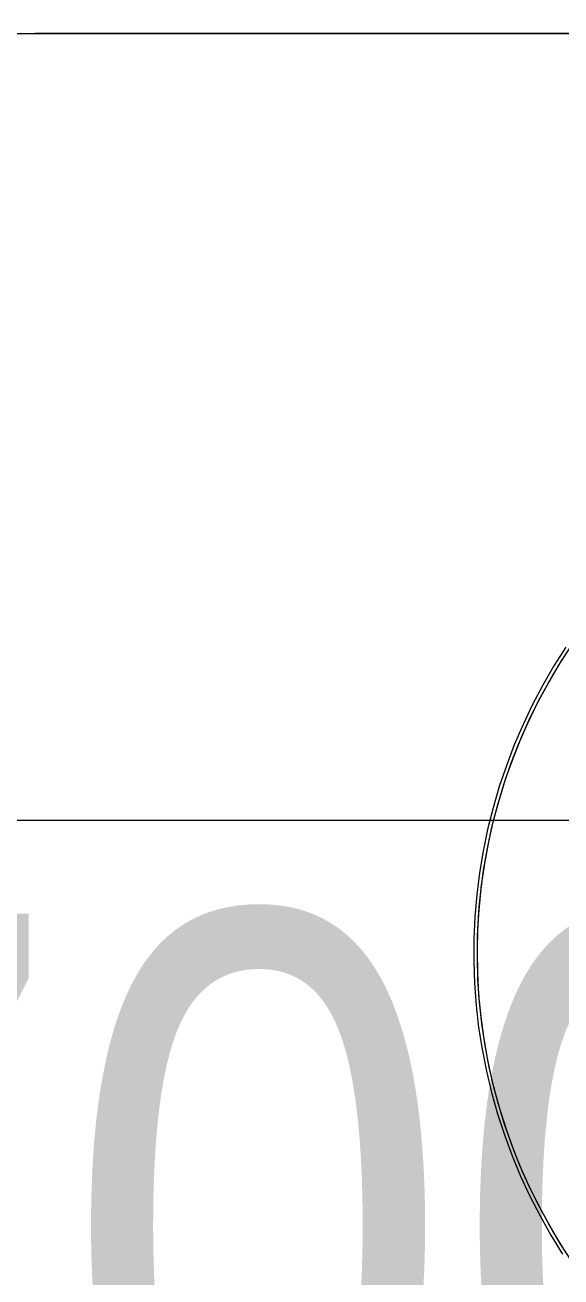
# Model space of a CAD drawing. Header units: millimetres. Extents: x -22227 to 20164, y 15335 to 61747.
# Drawn here: x -8363 to -8072, y 59271 to 59951 of the extents above; entities that cross this region are included whole.
import ezdxf

# ---------------------------------------------------------------- set-up
doc = ezdxf.new("R2010")
doc.units = ezdxf.units.MM
for name, color, linetype, lineweight in [('A-ANNO-DIMS', 7, 'Continuous', 9), ('A-ANNO-DIMS-170', 7, 'Continuous', 9), ('M-EQPM', 7, 'Continuous', 5)]:
    doc.layers.add(name, color=color, linetype=linetype, lineweight=lineweight)
doc.styles.add('Arial_2', font='arial.ttf', dxfattribs={"width": 0.8, "height": 340})
doc.dimstyles.new('AK_DIM_2_0_Arial', dxfattribs={"dimscale": 304.8, "dimtxt": 346.888196, "dimasz": 0.278871, "dimexe": 0.557743, "dimexo": 0.557743, "dimgap": 0.055774, "dimtad": 1, "dimdec": 0, "dimzin": 0, "dimdsep": 46, "dimtxsty": 'Arial_2', "dimblk1": 'OBLIQUE', "dimblk2": 'OBLIQUE', "dimsah": 1, "dimcen": 0.09, "dimadec": 0, "dimazin": 0, "dimtfac": 1, "dimtdec": 4, "dimtix": 1, "dimtmove": 0, "dimatfit": 3, "dimfxl": 1, "dimtvp": 1, "dimtolj": 1, "dimtzin": 0, "dimarcsym": 2})

# ---------------------------------------------------------------- blocks, each defined once
blk = doc.blocks.new('DanNong_VRV_1 QUẠT - OD-A-12_1-2147179-MẶT BẰNG BỐ TRÍ THIẾT BỊ')
at = {"layer": 'M-EQPM'}
for p, q in [((-525, 688.22), (655, 688.22)), ((-525, 688.22), (655, 688.22)), ((-516.43, 688.22), (655, 688.22)), ((-486.87, 688.22), (616.87, 688.22)), ((-486.87, 688.22), (585, 688.22)), ((616.87, 688.22), (-486.87, 688.22)), ((616.87, 688.22), (-486.87, 688.22)), ((616.87, 688.22), (-486.87, 688.22)), ((616.87, 688.22), (-486.87, 688.22)), ((616.87, 688.22), (-486.87, 688.22)), ((616.87, 688.22), (-486.87, 688.22)), ((616.87, 688.22), (-486.87, 688.22)), ((616.87, 688.22), (-486.87, 688.22)), ((616.87, 688.22), (-486.87, 688.22)), ((616.87, 688.22), (-486.87, 688.22)), ((-328.5, 688.22), (515.5, 688.22))]:
    blk.add_line(p, q, dxfattribs=at)
at = {"layer": 'M-EQPM', "flags": 128}
for points in [[(-198.38, 354.53), (-204.83, 344.37), (-210.87, 333.95), (-216.49, 323.3), (-221.67, 312.44), (-226.42, 301.38), (-230.72, 290.13), (-234.57, 278.73), (-237.96, 267.17), (-240.89, 255.49), (-243.34, 243.71), (-245.32, 231.83), (-246.83, 219.89), (-247.86, 207.89), (-248.4, 195.87), (-248.47, 183.83), (-248.05, 171.8), (-247.15, 159.79), (-245.78, 147.83), (-243.92, 135.93), (-241.6, 124.12), (-238.8, 112.41), (-235.53, 100.82), (-231.81, 89.38), (-227.63, 78.09), (-223, 66.97), (-217.93, 56.05), (-212.43, 45.34), (-206.5, 34.86), (-200.16, 24.63)], [(-198.38, 354.53), (-204.83, 344.37), (-210.87, 333.95), (-216.49, 323.3), (-221.67, 312.44), (-226.42, 301.38), (-230.72, 290.13), (-234.57, 278.73), (-237.96, 267.17), (-240.89, 255.49), (-243.34, 243.71), (-245.32, 231.83), (-246.83, 219.89), (-247.86, 207.89), (-248.4, 195.87), (-248.47, 183.83), (-248.05, 171.8), (-247.15, 159.79), (-245.78, 147.83), (-243.92, 135.93), (-241.6, 124.12), (-238.8, 112.41), (-235.53, 100.82), (-231.81, 89.38), (-227.63, 78.09), (-223, 66.97), (-217.93, 56.05), (-212.43, 45.34), (-206.5, 34.86), (-200.16, 24.63)], [(-198.38, 354.53), (-204.83, 344.37), (-210.87, 333.95), (-216.49, 323.3), (-221.67, 312.44), (-226.42, 301.38), (-230.72, 290.13), (-234.57, 278.73), (-237.96, 267.17), (-240.89, 255.49), (-243.34, 243.71), (-245.32, 231.83), (-246.83, 219.89), (-247.86, 207.89), (-248.4, 195.87), (-248.47, 183.83), (-248.05, 171.8), (-247.15, 159.79), (-245.78, 147.83), (-243.92, 135.93), (-241.6, 124.12), (-238.8, 112.41), (-235.53, 100.82), (-231.81, 89.38), (-227.63, 78.09), (-223, 66.97), (-217.93, 56.05), (-212.43, 45.34), (-206.5, 34.86), (-200.16, 24.63)], [(-194.92, 20.33), (-201.43, 30.36), (-207.54, 40.64), (-213.23, 51.16), (-218.5, 61.9), (-223.34, 72.84), (-227.73, 83.96), (-231.68, 95.25), (-235.17, 106.69), (-238.2, 118.26), (-240.76, 129.94), (-242.86, 141.71), (-244.48, 153.56), (-245.63, 165.46), (-246.3, 177.4), (-246.5, 189.36), (-246.21, 201.32), (-245.45, 213.25), (-244.21, 225.15), (-242.5, 236.98), (-240.31, 248.74), (-237.66, 260.4), (-234.54, 271.95), (-230.96, 283.36), (-226.93, 294.62), (-222.45, 305.71), (-217.53, 316.61), (-212.18, 327.3), (-206.41, 337.78), (-200.22, 348.01)], [(-194.92, 20.33), (-201.43, 30.36), (-207.54, 40.64), (-213.23, 51.16), (-218.5, 61.9), (-223.34, 72.84), (-227.73, 83.96), (-231.68, 95.25), (-235.17, 106.69), (-238.2, 118.26), (-240.76, 129.94), (-242.86, 141.71), (-244.48, 153.56), (-245.63, 165.46), (-246.3, 177.4), (-246.5, 189.36), (-246.21, 201.32), (-245.45, 213.25), (-244.21, 225.15), (-242.5, 236.98), (-240.31, 248.74), (-237.66, 260.4), (-234.54, 271.95), (-230.96, 283.36), (-226.93, 294.62), (-222.45, 305.71), (-217.53, 316.61), (-212.18, 327.3), (-206.41, 337.78), (-200.22, 348.01)], [(-199.44, 27.21), (-205.68, 37.41), (-211.5, 47.86), (-216.91, 58.52), (-221.88, 69.4), (-226.41, 80.47), (-230.49, 91.71), (-234.13, 103.1), (-237.3, 114.63), (-240.01, 126.28), (-242.26, 138.03), (-244.03, 149.85), (-245.33, 161.74), (-246.15, 173.67), (-246.49, 185.63), (-246.35, 197.59), (-245.74, 209.53), (-244.65, 221.44), (-243.08, 233.3), (-241.04, 245.08), (-238.54, 256.77), (-235.56, 268.36), (-232.13, 279.81), (-228.24, 291.12), (-223.9, 302.27), (-219.12, 313.23), (-213.9, 323.99), (-208.26, 334.53), (-202.2, 344.84), (-195.73, 354.9)]]:
    blk.add_lwpolyline(points, dxfattribs=at)
blk = doc.blocks.new('DanNong_VRV_1 QUẠT - OD-A-12_1-V175-MẶT BẰNG BỐ TRÍ THIẾT BỊ')
at = {"layer": 'M-EQPM'}
for p, q in [((-525, 688.22), (655, 688.22)), ((-525, 688.22), (655, 688.22)), ((-525, 688.22), (655, 688.22)), ((-525, 688.22), (655, 688.22)), ((-516.43, 688.22), (655, 688.22)), ((-516.43, 688.22), (655, 688.22)), ((-486.87, 688.22), (616.87, 688.22)), ((-486.87, 688.22), (585, 688.22)), ((616.87, 688.22), (-486.87, 688.22)), ((616.87, 688.22), (-486.87, 688.22)), ((616.87, 688.22), (-486.87, 688.22)), ((616.87, 688.22), (-486.87, 688.22)), ((616.87, 688.22), (-486.87, 688.22)), ((616.87, 688.22), (-486.87, 688.22)), ((616.87, 688.22), (-486.87, 688.22)), ((616.87, 688.22), (-486.87, 688.22)), ((616.87, 688.22), (-486.87, 688.22)), ((616.87, 688.22), (-486.87, 688.22)), ((-486.87, 688.22), (616.87, 688.22)), ((-486.87, 688.22), (585, 688.22)), ((616.87, 688.22), (-486.87, 688.22)), ((616.87, 688.22), (-486.87, 688.22)), ((616.87, 688.22), (-486.87, 688.22)), ((616.87, 688.22), (-486.87, 688.22)), ((616.87, 688.22), (-486.87, 688.22)), ((616.87, 688.22), (-486.87, 688.22)), ((616.87, 688.22), (-486.87, 688.22)), ((616.87, 688.22), (-486.87, 688.22)), ((616.87, 688.22), (-486.87, 688.22)), ((616.87, 688.22), (-486.87, 688.22)), ((-328.5, 688.22), (515.5, 688.22)), ((-328.5, 688.22), (515.5, 688.22))]:
    blk.add_line(p, q, dxfattribs=at)
at = {"layer": 'M-EQPM', "flags": 128}
for points in [[(-198.38, 354.53), (-204.83, 344.37), (-210.87, 333.95), (-216.49, 323.3), (-221.67, 312.44), (-226.42, 301.38), (-230.72, 290.13), (-234.57, 278.73), (-237.96, 267.17), (-240.89, 255.49), (-243.34, 243.71), (-245.32, 231.83), (-246.83, 219.89), (-247.86, 207.89), (-248.4, 195.87), (-248.47, 183.83), (-248.05, 171.8), (-247.15, 159.79), (-245.78, 147.83), (-243.92, 135.93), (-241.6, 124.12), (-238.8, 112.41), (-235.53, 100.82), (-231.81, 89.38), (-227.63, 78.09), (-223, 66.97), (-217.93, 56.05), (-212.43, 45.34), (-206.5, 34.86), (-200.16, 24.63)], [(-198.38, 354.53), (-204.83, 344.37), (-210.87, 333.95), (-216.49, 323.3), (-221.67, 312.44), (-226.42, 301.38), (-230.72, 290.13), (-234.57, 278.73), (-237.96, 267.17), (-240.89, 255.49), (-243.34, 243.71), (-245.32, 231.83), (-246.83, 219.89), (-247.86, 207.89), (-248.4, 195.87), (-248.47, 183.83), (-248.05, 171.8), (-247.15, 159.79), (-245.78, 147.83), (-243.92, 135.93), (-241.6, 124.12), (-238.8, 112.41), (-235.53, 100.82), (-231.81, 89.38), (-227.63, 78.09), (-223, 66.97), (-217.93, 56.05), (-212.43, 45.34), (-206.5, 34.86), (-200.16, 24.63)], [(-198.38, 354.53), (-204.83, 344.37), (-210.87, 333.95), (-216.49, 323.3), (-221.67, 312.44), (-226.42, 301.38), (-230.72, 290.13), (-234.57, 278.73), (-237.96, 267.17), (-240.89, 255.49), (-243.34, 243.71), (-245.32, 231.83), (-246.83, 219.89), (-247.86, 207.89), (-248.4, 195.87), (-248.47, 183.83), (-248.05, 171.8), (-247.15, 159.79), (-245.78, 147.83), (-243.92, 135.93), (-241.6, 124.12), (-238.8, 112.41), (-235.53, 100.82), (-231.81, 89.38), (-227.63, 78.09), (-223, 66.97), (-217.93, 56.05), (-212.43, 45.34), (-206.5, 34.86), (-200.16, 24.63)], [(-198.38, 354.53), (-204.83, 344.37), (-210.87, 333.95), (-216.49, 323.3), (-221.67, 312.44), (-226.42, 301.38), (-230.72, 290.13), (-234.57, 278.73), (-237.96, 267.17), (-240.89, 255.49), (-243.34, 243.71), (-245.32, 231.83), (-246.83, 219.89), (-247.86, 207.89), (-248.4, 195.87), (-248.47, 183.83), (-248.05, 171.8), (-247.15, 159.79), (-245.78, 147.83), (-243.92, 135.93), (-241.6, 124.12), (-238.8, 112.41), (-235.53, 100.82), (-231.81, 89.38), (-227.63, 78.09), (-223, 66.97), (-217.93, 56.05), (-212.43, 45.34), (-206.5, 34.86), (-200.16, 24.63)], [(-198.38, 354.53), (-204.83, 344.37), (-210.87, 333.95), (-216.49, 323.3), (-221.67, 312.44), (-226.42, 301.38), (-230.72, 290.13), (-234.57, 278.73), (-237.96, 267.17), (-240.89, 255.49), (-243.34, 243.71), (-245.32, 231.83), (-246.83, 219.89), (-247.86, 207.89), (-248.4, 195.87), (-248.47, 183.83), (-248.05, 171.8), (-247.15, 159.79), (-245.78, 147.83), (-243.92, 135.93), (-241.6, 124.12), (-238.8, 112.41), (-235.53, 100.82), (-231.81, 89.38), (-227.63, 78.09), (-223, 66.97), (-217.93, 56.05), (-212.43, 45.34), (-206.5, 34.86), (-200.16, 24.63)], [(-198.38, 354.53), (-204.83, 344.37), (-210.87, 333.95), (-216.49, 323.3), (-221.67, 312.44), (-226.42, 301.38), (-230.72, 290.13), (-234.57, 278.73), (-237.96, 267.17), (-240.89, 255.49), (-243.34, 243.71), (-245.32, 231.83), (-246.83, 219.89), (-247.86, 207.89), (-248.4, 195.87), (-248.47, 183.83), (-248.05, 171.8), (-247.15, 159.79), (-245.78, 147.83), (-243.92, 135.93), (-241.6, 124.12), (-238.8, 112.41), (-235.53, 100.82), (-231.81, 89.38), (-227.63, 78.09), (-223, 66.97), (-217.93, 56.05), (-212.43, 45.34), (-206.5, 34.86), (-200.16, 24.63)], [(-194.92, 20.33), (-201.43, 30.36), (-207.54, 40.64), (-213.23, 51.16), (-218.5, 61.9), (-223.34, 72.84), (-227.73, 83.96), (-231.68, 95.25), (-235.17, 106.69), (-238.2, 118.26), (-240.76, 129.94), (-242.86, 141.71), (-244.48, 153.56), (-245.63, 165.46), (-246.3, 177.4), (-246.5, 189.36), (-246.21, 201.32), (-245.45, 213.25), (-244.21, 225.15), (-242.5, 236.98), (-240.31, 248.74), (-237.66, 260.4), (-234.54, 271.95), (-230.96, 283.36), (-226.93, 294.62), (-222.45, 305.71), (-217.53, 316.61), (-212.18, 327.3), (-206.41, 337.78), (-200.22, 348.01)], [(-194.92, 20.33), (-201.43, 30.36), (-207.54, 40.64), (-213.23, 51.16), (-218.5, 61.9), (-223.34, 72.84), (-227.73, 83.96), (-231.68, 95.25), (-235.17, 106.69), (-238.2, 118.26), (-240.76, 129.94), (-242.86, 141.71), (-244.48, 153.56), (-245.63, 165.46), (-246.3, 177.4), (-246.5, 189.36), (-246.21, 201.32), (-245.45, 213.25), (-244.21, 225.15), (-242.5, 236.98), (-240.31, 248.74), (-237.66, 260.4), (-234.54, 271.95), (-230.96, 283.36), (-226.93, 294.62), (-222.45, 305.71), (-217.53, 316.61), (-212.18, 327.3), (-206.41, 337.78), (-200.22, 348.01)], [(-194.92, 20.33), (-201.43, 30.36), (-207.54, 40.64), (-213.23, 51.16), (-218.5, 61.9), (-223.34, 72.84), (-227.73, 83.96), (-231.68, 95.25), (-235.17, 106.69), (-238.2, 118.26), (-240.76, 129.94), (-242.86, 141.71), (-244.48, 153.56), (-245.63, 165.46), (-246.3, 177.4), (-246.5, 189.36), (-246.21, 201.32), (-245.45, 213.25), (-244.21, 225.15), (-242.5, 236.98), (-240.31, 248.74), (-237.66, 260.4), (-234.54, 271.95), (-230.96, 283.36), (-226.93, 294.62), (-222.45, 305.71), (-217.53, 316.61), (-212.18, 327.3), (-206.41, 337.78), (-200.22, 348.01)], [(-194.92, 20.33), (-201.43, 30.36), (-207.54, 40.64), (-213.23, 51.16), (-218.5, 61.9), (-223.34, 72.84), (-227.73, 83.96), (-231.68, 95.25), (-235.17, 106.69), (-238.2, 118.26), (-240.76, 129.94), (-242.86, 141.71), (-244.48, 153.56), (-245.63, 165.46), (-246.3, 177.4), (-246.5, 189.36), (-246.21, 201.32), (-245.45, 213.25), (-244.21, 225.15), (-242.5, 236.98), (-240.31, 248.74), (-237.66, 260.4), (-234.54, 271.95), (-230.96, 283.36), (-226.93, 294.62), (-222.45, 305.71), (-217.53, 316.61), (-212.18, 327.3), (-206.41, 337.78), (-200.22, 348.01)], [(-199.44, 27.21), (-205.68, 37.41), (-211.5, 47.86), (-216.91, 58.52), (-221.88, 69.4), (-226.41, 80.47), (-230.49, 91.71), (-234.13, 103.1), (-237.3, 114.63), (-240.01, 126.28), (-242.26, 138.03), (-244.03, 149.85), (-245.33, 161.74), (-246.15, 173.67), (-246.49, 185.63), (-246.35, 197.59), (-245.74, 209.53), (-244.65, 221.44), (-243.08, 233.3), (-241.04, 245.08), (-238.54, 256.77), (-235.56, 268.36), (-232.13, 279.81), (-228.24, 291.12), (-223.9, 302.27), (-219.12, 313.23), (-213.9, 323.99), (-208.26, 334.53), (-202.2, 344.84), (-195.73, 354.9)], [(-199.44, 27.21), (-205.68, 37.41), (-211.5, 47.86), (-216.91, 58.52), (-221.88, 69.4), (-226.41, 80.47), (-230.49, 91.71), (-234.13, 103.1), (-237.3, 114.63), (-240.01, 126.28), (-242.26, 138.03), (-244.03, 149.85), (-245.33, 161.74), (-246.15, 173.67), (-246.49, 185.63), (-246.35, 197.59), (-245.74, 209.53), (-244.65, 221.44), (-243.08, 233.3), (-241.04, 245.08), (-238.54, 256.77), (-235.56, 268.36), (-232.13, 279.81), (-228.24, 291.12), (-223.9, 302.27), (-219.12, 313.23), (-213.9, 323.99), (-208.26, 334.53), (-202.2, 344.84), (-195.73, 354.9)]]:
    blk.add_lwpolyline(points, dxfattribs=at)
blk = doc.blocks.new('DanNong_VRV_1 QUẠT - OD-A-12_1-V180-MẶT BẰNG BỐ TRÍ THIẾT BỊ')
at = {"layer": 'M-EQPM'}
for p, q in [((-525, 688.22), (655, 688.22)), ((-525, 688.22), (655, 688.22)), ((-525, 688.22), (655, 688.22)), ((-525, 688.22), (655, 688.22)), ((-516.43, 688.22), (655, 688.22)), ((-516.43, 688.22), (655, 688.22)), ((-486.87, 688.22), (616.87, 688.22)), ((-486.87, 688.22), (585, 688.22)), ((616.87, 688.22), (-486.87, 688.22)), ((616.87, 688.22), (-486.87, 688.22)), ((616.87, 688.22), (-486.87, 688.22)), ((616.87, 688.22), (-486.87, 688.22)), ((616.87, 688.22), (-486.87, 688.22)), ((616.87, 688.22), (-486.87, 688.22)), ((616.87, 688.22), (-486.87, 688.22)), ((616.87, 688.22), (-486.87, 688.22)), ((616.87, 688.22), (-486.87, 688.22)), ((616.87, 688.22), (-486.87, 688.22)), ((-486.87, 688.22), (616.87, 688.22)), ((-486.87, 688.22), (585, 688.22)), ((616.87, 688.22), (-486.87, 688.22)), ((616.87, 688.22), (-486.87, 688.22)), ((616.87, 688.22), (-486.87, 688.22)), ((616.87, 688.22), (-486.87, 688.22)), ((616.87, 688.22), (-486.87, 688.22)), ((616.87, 688.22), (-486.87, 688.22)), ((616.87, 688.22), (-486.87, 688.22)), ((616.87, 688.22), (-486.87, 688.22)), ((616.87, 688.22), (-486.87, 688.22)), ((616.87, 688.22), (-486.87, 688.22)), ((-328.5, 688.22), (515.5, 688.22)), ((-328.5, 688.22), (515.5, 688.22))]:
    blk.add_line(p, q, dxfattribs=at)
at = {"layer": 'M-EQPM', "flags": 128}
for points in [[(-198.38, 354.53), (-204.83, 344.37), (-210.87, 333.95), (-216.49, 323.3), (-221.67, 312.44), (-226.42, 301.38), (-230.72, 290.13), (-234.57, 278.73), (-237.96, 267.17), (-240.89, 255.49), (-243.34, 243.71), (-245.32, 231.83), (-246.83, 219.89), (-247.86, 207.89), (-248.4, 195.87), (-248.47, 183.83), (-248.05, 171.8), (-247.15, 159.79), (-245.78, 147.83), (-243.92, 135.93), (-241.6, 124.12), (-238.8, 112.41), (-235.53, 100.82), (-231.81, 89.38), (-227.63, 78.09), (-223, 66.97), (-217.93, 56.05), (-212.43, 45.34), (-206.5, 34.86), (-200.16, 24.63)], [(-198.38, 354.53), (-204.83, 344.37), (-210.87, 333.95), (-216.49, 323.3), (-221.67, 312.44), (-226.42, 301.38), (-230.72, 290.13), (-234.57, 278.73), (-237.96, 267.17), (-240.89, 255.49), (-243.34, 243.71), (-245.32, 231.83), (-246.83, 219.89), (-247.86, 207.89), (-248.4, 195.87), (-248.47, 183.83), (-248.05, 171.8), (-247.15, 159.79), (-245.78, 147.83), (-243.92, 135.93), (-241.6, 124.12), (-238.8, 112.41), (-235.53, 100.82), (-231.81, 89.38), (-227.63, 78.09), (-223, 66.97), (-217.93, 56.05), (-212.43, 45.34), (-206.5, 34.86), (-200.16, 24.63)], [(-198.38, 354.53), (-204.83, 344.37), (-210.87, 333.95), (-216.49, 323.3), (-221.67, 312.44), (-226.42, 301.38), (-230.72, 290.13), (-234.57, 278.73), (-237.96, 267.17), (-240.89, 255.49), (-243.34, 243.71), (-245.32, 231.83), (-246.83, 219.89), (-247.86, 207.89), (-248.4, 195.87), (-248.47, 183.83), (-248.05, 171.8), (-247.15, 159.79), (-245.78, 147.83), (-243.92, 135.93), (-241.6, 124.12), (-238.8, 112.41), (-235.53, 100.82), (-231.81, 89.38), (-227.63, 78.09), (-223, 66.97), (-217.93, 56.05), (-212.43, 45.34), (-206.5, 34.86), (-200.16, 24.63)], [(-198.38, 354.53), (-204.83, 344.37), (-210.87, 333.95), (-216.49, 323.3), (-221.67, 312.44), (-226.42, 301.38), (-230.72, 290.13), (-234.57, 278.73), (-237.96, 267.17), (-240.89, 255.49), (-243.34, 243.71), (-245.32, 231.83), (-246.83, 219.89), (-247.86, 207.89), (-248.4, 195.87), (-248.47, 183.83), (-248.05, 171.8), (-247.15, 159.79), (-245.78, 147.83), (-243.92, 135.93), (-241.6, 124.12), (-238.8, 112.41), (-235.53, 100.82), (-231.81, 89.38), (-227.63, 78.09), (-223, 66.97), (-217.93, 56.05), (-212.43, 45.34), (-206.5, 34.86), (-200.16, 24.63)], [(-198.38, 354.53), (-204.83, 344.37), (-210.87, 333.95), (-216.49, 323.3), (-221.67, 312.44), (-226.42, 301.38), (-230.72, 290.13), (-234.57, 278.73), (-237.96, 267.17), (-240.89, 255.49), (-243.34, 243.71), (-245.32, 231.83), (-246.83, 219.89), (-247.86, 207.89), (-248.4, 195.87), (-248.47, 183.83), (-248.05, 171.8), (-247.15, 159.79), (-245.78, 147.83), (-243.92, 135.93), (-241.6, 124.12), (-238.8, 112.41), (-235.53, 100.82), (-231.81, 89.38), (-227.63, 78.09), (-223, 66.97), (-217.93, 56.05), (-212.43, 45.34), (-206.5, 34.86), (-200.16, 24.63)], [(-198.38, 354.53), (-204.83, 344.37), (-210.87, 333.95), (-216.49, 323.3), (-221.67, 312.44), (-226.42, 301.38), (-230.72, 290.13), (-234.57, 278.73), (-237.96, 267.17), (-240.89, 255.49), (-243.34, 243.71), (-245.32, 231.83), (-246.83, 219.89), (-247.86, 207.89), (-248.4, 195.87), (-248.47, 183.83), (-248.05, 171.8), (-247.15, 159.79), (-245.78, 147.83), (-243.92, 135.93), (-241.6, 124.12), (-238.8, 112.41), (-235.53, 100.82), (-231.81, 89.38), (-227.63, 78.09), (-223, 66.97), (-217.93, 56.05), (-212.43, 45.34), (-206.5, 34.86), (-200.16, 24.63)], [(-194.92, 20.33), (-201.43, 30.36), (-207.54, 40.64), (-213.23, 51.16), (-218.5, 61.9), (-223.34, 72.84), (-227.73, 83.96), (-231.68, 95.25), (-235.17, 106.69), (-238.2, 118.26), (-240.76, 129.94), (-242.86, 141.71), (-244.48, 153.56), (-245.63, 165.46), (-246.3, 177.4), (-246.5, 189.36), (-246.21, 201.32), (-245.45, 213.25), (-244.21, 225.15), (-242.5, 236.98), (-240.31, 248.74), (-237.66, 260.4), (-234.54, 271.95), (-230.96, 283.36), (-226.93, 294.62), (-222.45, 305.71), (-217.53, 316.61), (-212.18, 327.3), (-206.41, 337.78), (-200.22, 348.01)], [(-194.92, 20.33), (-201.43, 30.36), (-207.54, 40.64), (-213.23, 51.16), (-218.5, 61.9), (-223.34, 72.84), (-227.73, 83.96), (-231.68, 95.25), (-235.17, 106.69), (-238.2, 118.26), (-240.76, 129.94), (-242.86, 141.71), (-244.48, 153.56), (-245.63, 165.46), (-246.3, 177.4), (-246.5, 189.36), (-246.21, 201.32), (-245.45, 213.25), (-244.21, 225.15), (-242.5, 236.98), (-240.31, 248.74), (-237.66, 260.4), (-234.54, 271.95), (-230.96, 283.36), (-226.93, 294.62), (-222.45, 305.71), (-217.53, 316.61), (-212.18, 327.3), (-206.41, 337.78), (-200.22, 348.01)], [(-194.92, 20.33), (-201.43, 30.36), (-207.54, 40.64), (-213.23, 51.16), (-218.5, 61.9), (-223.34, 72.84), (-227.73, 83.96), (-231.68, 95.25), (-235.17, 106.69), (-238.2, 118.26), (-240.76, 129.94), (-242.86, 141.71), (-244.48, 153.56), (-245.63, 165.46), (-246.3, 177.4), (-246.5, 189.36), (-246.21, 201.32), (-245.45, 213.25), (-244.21, 225.15), (-242.5, 236.98), (-240.31, 248.74), (-237.66, 260.4), (-234.54, 271.95), (-230.96, 283.36), (-226.93, 294.62), (-222.45, 305.71), (-217.53, 316.61), (-212.18, 327.3), (-206.41, 337.78), (-200.22, 348.01)], [(-194.92, 20.33), (-201.43, 30.36), (-207.54, 40.64), (-213.23, 51.16), (-218.5, 61.9), (-223.34, 72.84), (-227.73, 83.96), (-231.68, 95.25), (-235.17, 106.69), (-238.2, 118.26), (-240.76, 129.94), (-242.86, 141.71), (-244.48, 153.56), (-245.63, 165.46), (-246.3, 177.4), (-246.5, 189.36), (-246.21, 201.32), (-245.45, 213.25), (-244.21, 225.15), (-242.5, 236.98), (-240.31, 248.74), (-237.66, 260.4), (-234.54, 271.95), (-230.96, 283.36), (-226.93, 294.62), (-222.45, 305.71), (-217.53, 316.61), (-212.18, 327.3), (-206.41, 337.78), (-200.22, 348.01)], [(-199.44, 27.21), (-205.68, 37.41), (-211.5, 47.86), (-216.91, 58.52), (-221.88, 69.4), (-226.41, 80.47), (-230.49, 91.71), (-234.13, 103.1), (-237.3, 114.63), (-240.01, 126.28), (-242.26, 138.03), (-244.03, 149.85), (-245.33, 161.74), (-246.15, 173.67), (-246.49, 185.63), (-246.35, 197.59), (-245.74, 209.53), (-244.65, 221.44), (-243.08, 233.3), (-241.04, 245.08), (-238.54, 256.77), (-235.56, 268.36), (-232.13, 279.81), (-228.24, 291.12), (-223.9, 302.27), (-219.12, 313.23), (-213.9, 323.99), (-208.26, 334.53), (-202.2, 344.84), (-195.73, 354.9)], [(-199.44, 27.21), (-205.68, 37.41), (-211.5, 47.86), (-216.91, 58.52), (-221.88, 69.4), (-226.41, 80.47), (-230.49, 91.71), (-234.13, 103.1), (-237.3, 114.63), (-240.01, 126.28), (-242.26, 138.03), (-244.03, 149.85), (-245.33, 161.74), (-246.15, 173.67), (-246.49, 185.63), (-246.35, 197.59), (-245.74, 209.53), (-244.65, 221.44), (-243.08, 233.3), (-241.04, 245.08), (-238.54, 256.77), (-235.56, 268.36), (-232.13, 279.81), (-228.24, 291.12), (-223.9, 302.27), (-219.12, 313.23), (-213.9, 323.99), (-208.26, 334.53), (-202.2, 344.84), (-195.73, 354.9)]]:
    blk.add_lwpolyline(points, dxfattribs=at)
blk = doc.blocks.new('AK-SGS-M3-Hrvt_rvt-1-MẶT BẰNG BỐ TRÍ THIẾT BỊ')
at = {"layer": 'M-EQPM', "lineweight": 9}
for name in ['DanNong_VRV_1 QUẠT - OD-A-12_1-2147179-MẶT BẰNG BỐ TRÍ THIẾT BỊ', 'DanNong_VRV_1 QUẠT - OD-A-12_1-V175-MẶT BẰNG BỐ TRÍ THIẾT BỊ', 'DanNong_VRV_1 QUẠT - OD-A-12_1-V180-MẶT BẰNG BỐ TRÍ THIẾT BỊ']:
    blk.add_blockref(name, (-7870.9, 59258.71), dxfattribs=at)
blk = doc.blocks.new('DIMBLOCK9-MẶT BẰNG BỐ TRÍ THIẾT BỊ')
at = {"layer": 'A-ANNO-DIMS-170'}
for p, q in [((-12198.59, 59010.07), (-12198.59, 59180.07)), ((-4498.59, 59010.07), (-4498.59, 59180.07)), ((-12198.59, 59010.07), (-12156.09, 59052.57)), ((-4498.59, 59010.07), (-4456.09, 59052.57)), ((-12198.59, 59010.07), (-12241.09, 58967.57)), ((-12198.59, 59010.07), (-4498.59, 59010.07)), ((-12198.59, 59010.07), (-12198.59, 58900.17)), ((-4498.59, 59010.07), (-4541.09, 58967.57)), ((-4498.59, 59010.07), (-4498.59, 58900.17))]:
    blk.add_line(p, q, dxfattribs=at)
at = {"layer": 'A-ANNO-DIMS-170', "color": 0, "insert": (-8764.85, 59468.46), "char_height": 340, "width": 999.038, "attachment_point": 1, "line_spacing_factor": 0.941778, "style": 'Arial_2'}
blk.add_mtext('7700', dxfattribs=at)
blk = doc.blocks.new('_Oblique')
at = {"color": 0, "linetype": 'ByBlock', "lineweight": -2}
blk.add_line((-0.5, -0.5), (0.5, 0.5), dxfattribs=at)
blk = doc.blocks.new('DIMBLOCK12-MẶT BẰNG BỐ TRÍ THIẾT BỊ')
at = {"layer": 'A-ANNO-DIMS-170'}
for p, q in [((-20048.59, 59519.25), (-20048.59, 59689.25)), ((10901.41, 59519.25), (10901.41, 59689.25)), ((-20048.59, 59519.25), (-20006.09, 59561.75)), ((10901.41, 59519.25), (10943.91, 59561.75)), ((-20048.59, 59519.25), (-20091.09, 59476.75)), ((-20048.59, 59519.25), (10901.41, 59519.25)), ((-20048.59, 59519.25), (-20048.59, 59409.35)), ((10901.41, 59519.25), (10858.91, 59476.75)), ((10901.41, 59519.25), (10901.41, 59409.35))]:
    blk.add_line(p, q, dxfattribs=at)
at = {"layer": 'A-ANNO-DIMS-170', "color": 0, "insert": (-5093.92, 59977.64), "char_height": 340, "width": 1248.7975, "attachment_point": 1, "line_spacing_factor": 0.941778, "style": 'Arial_2'}
blk.add_mtext('30950', dxfattribs=at)

msp = doc.modelspace()

# ---------------------------------------------------------------- block references
at = {"lineweight": 5}
msp.add_blockref('AK-SGS-M3-Hrvt_rvt-1-MẶT BẰNG BỐ TRÍ THIẾT BỊ', (0, 0), dxfattribs=at)

# ---------------------------------------------------------------- dimensions: what is measured, and where the dimension line sits
at = {"layer": 'A-ANNO-DIMS'}
for base, p1, p2, override, picture, middle in [((10901.41, 59519.25), (-20048.59, 59579.35), (10901.41, 59579.35), {"dimpost": '<>', "dimfxl": 30950}, 'DIMBLOCK12-MẶT BẰNG BỐ TRÍ THIẾT BỊ', (-4573.59, 59709.96)), ((-4498.59, 59010.07), (-12198.59, 59070.17), (-4498.59, 59070.17), {"dimpost": '<>', "dimfxl": 7700}, 'DIMBLOCK9-MẶT BẰNG BỐ TRÍ THIẾT BỊ', (-8348.59, 59200.66))]:
    dim = msp.add_linear_dim(base=base, p1=p1, p2=p2, dimstyle='AK_DIM_2_0_Arial', override=override, dxfattribs=at)
    dim.commit()
    dim.dimension.update_dxf_attribs({"geometry": picture, "text_midpoint": middle})

doc.saveas('drawing.dxf')
